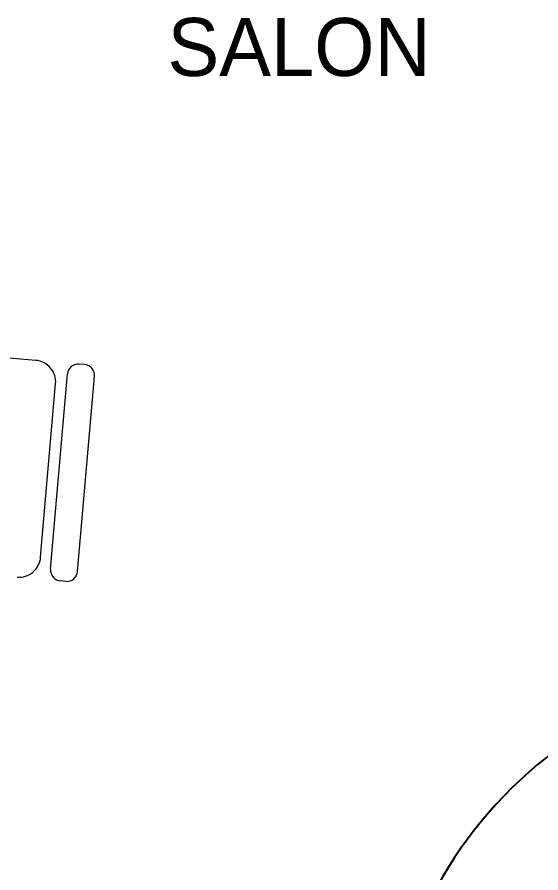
# Model space of a CAD drawing. Header units: millimetres. Extents: x 27 to 3754, y 31 to 1224.
# Drawn here: x 390.5 to 489.8, y 787.6 to 949.9 of the extents above; entities that cross this region are included whole.
import ezdxf

# ---------------------------------------------------------------- set-up
doc = ezdxf.new("R2010")
doc.units = ezdxf.units.MM
for name, color, linetype, lineweight in [('forniture', 253, 'Continuous', 9), ('S_KAPI_25', 144, 'Continuous', 25), ('yazı', 255, 'Continuous', 20)]:
    doc.layers.add(name, color=color, linetype=linetype, lineweight=lineweight)
doc.styles.add('DIM', font='Arial')
doc.styles.get("Standard").update_dxf_attribs({"font": 'EtrFont'})

# ---------------------------------------------------------------- blocks, each defined once
blk = doc.blocks.new('b62', base_point=(157.3746, 791.9181))
at = {"layer": 'forniture'}
for p, q in [((394.045736, 884.784483), (375.531442, 886.386601)), ((403.293407, 883.984244), (402.265888, 884.073159)), ((396.832063, 845.20527), (400.033019, 882.195952)), ((401.969657, 844.760693), (405.170614, 881.751375)), ((394.954856, 847.438139), (397.80015, 880.318745)), ((399.736789, 842.883486), (398.70927, 842.972401))]:
    blk.add_line(p, q, dxfattribs=at)
for centre, major_axis, start_param, end_param in [((393.690074, 880.674407), (3.157753, 2.654772), 5.4977871438, 7.0685834706), ((402.088057, 882.018122), (1.578877, 1.327386), 0.7853981634, 2.3561944902), ((403.115576, 881.929206), (-1.327386, 1.578877), 3.926990817, 5.4977871438), ((390.84478, 847.793801), (-2.654772, 3.157753), 2.3561944902, 3.926990817), ((398.887101, 845.027439), (1.578877, 1.327386), 2.3561944902, 3.926990817), ((399.91462, 844.938524), (-1.327386, 1.578877), 2.3561944902, 3.926990817)]:
    blk.add_ellipse(centre, major_axis=major_axis, ratio=1, start_param=start_param, end_param=end_param, dxfattribs=at)
at = {"layer": 'forniture', "style": 'DIM', "flags": 1}
for tag, p, height in [('XVALUE', (266.677508, 871.595856), 0.000107), ('YVALUE', (266.677508, 871.595856), 0.000107), ('XVALUE', (279.133453, 861.968266), 0.000152), ('YVALUE', (279.133453, 861.968266), 0.000152)]:
    blk.add_attdef(tag, p, '', height=height, rotation=265.05428, dxfattribs=at)
blk = doc.blocks.new('ıo')
at = {"layer": 'S_KAPI_25'}
for p, q in [((-14691.31085, 177.022359), (-14675.31085, 177.022359)), ((-14687.81085, 177.022359), (-14691.31085, 177.022359)), ((-14691.31085, 172.022359), (-14691.31085, 177.022359)), ((-14677.81085, 177.022359), (-14687.81085, 177.022359)), ((-14677.81085, 177.022359), (-14675.31085, 177.022359)), ((-14675.31085, 177.022359), (-14675.31085, 172.022359)), ((-14675.31085, 172.022359), (-14691.31085, 172.022359)), ((-14682.81085, 163.022359), (-14682.81085, 172.022359)), ((-14677.81085, 172.022359), (-14677.81085, 163.022359)), ((-14675.31085, 172.022359), (-14584.410389, 172.022359)), ((-14677.81085, 168.022359), (-14584.212815, 168.022359)), ((-14682.81085, 101.022359), (-14682.81085, 163.022359)), ((-14677.81085, 163.022359), (-14682.81085, 163.022359)), ((-14680.31085, 163.022359), (-14680.31085, 101.022359)), ((-14677.81085, 163.022359), (-14677.81085, 101.022359)), ((-14682.81085, 101.022359), (-14682.81085, 92.022359)), ((-14677.81085, 101.022359), (-14682.81085, 101.022359)), ((-14677.81085, 101.022359), (-14677.81085, 92.022359)), ((-14691.31085, 92.022359), (-14675.31085, 92.022359)), ((-14691.31085, 87.022359), (-14691.31085, 92.022359)), ((-14675.31085, 92.022359), (-14675.31085, 87.022359)), ((-14675.31085, 87.022359), (-14691.31085, 87.022359)), ((-14687.81085, 87.022359), (-14691.31085, 87.022359)), ((-14687.81085, 87.022359), (-14677.81085, 87.022359)), ((-14677.81085, 87.022359), (-14675.31085, 87.022359))]:
    blk.add_line(p, q, dxfattribs=at)
blk.add_arc((-14664.59261, 171.486784), 80.18401, 262.318249, 0.3827, dxfattribs=at)

msp = doc.modelspace()

# ---------------------------------------------------------------- block references
at = {"linetype": 'ByBlock'}
msp.add_blockref('b62', (157.37, 791.92), dxfattribs=at)
at = {"layer": 'S_KAPI_25', "rotation": 180}
msp.add_blockref('ıo', (-14124.13, 918.02), dxfattribs=at)

# ---------------------------------------------------------------- texts
at = {"layer": 'yazı', "color": 40}
msp.add_text('SALON', height=11, rotation=360, dxfattribs=at).set_placement((418.99, 938.7, 0.01))

doc.saveas('drawing.dxf')
